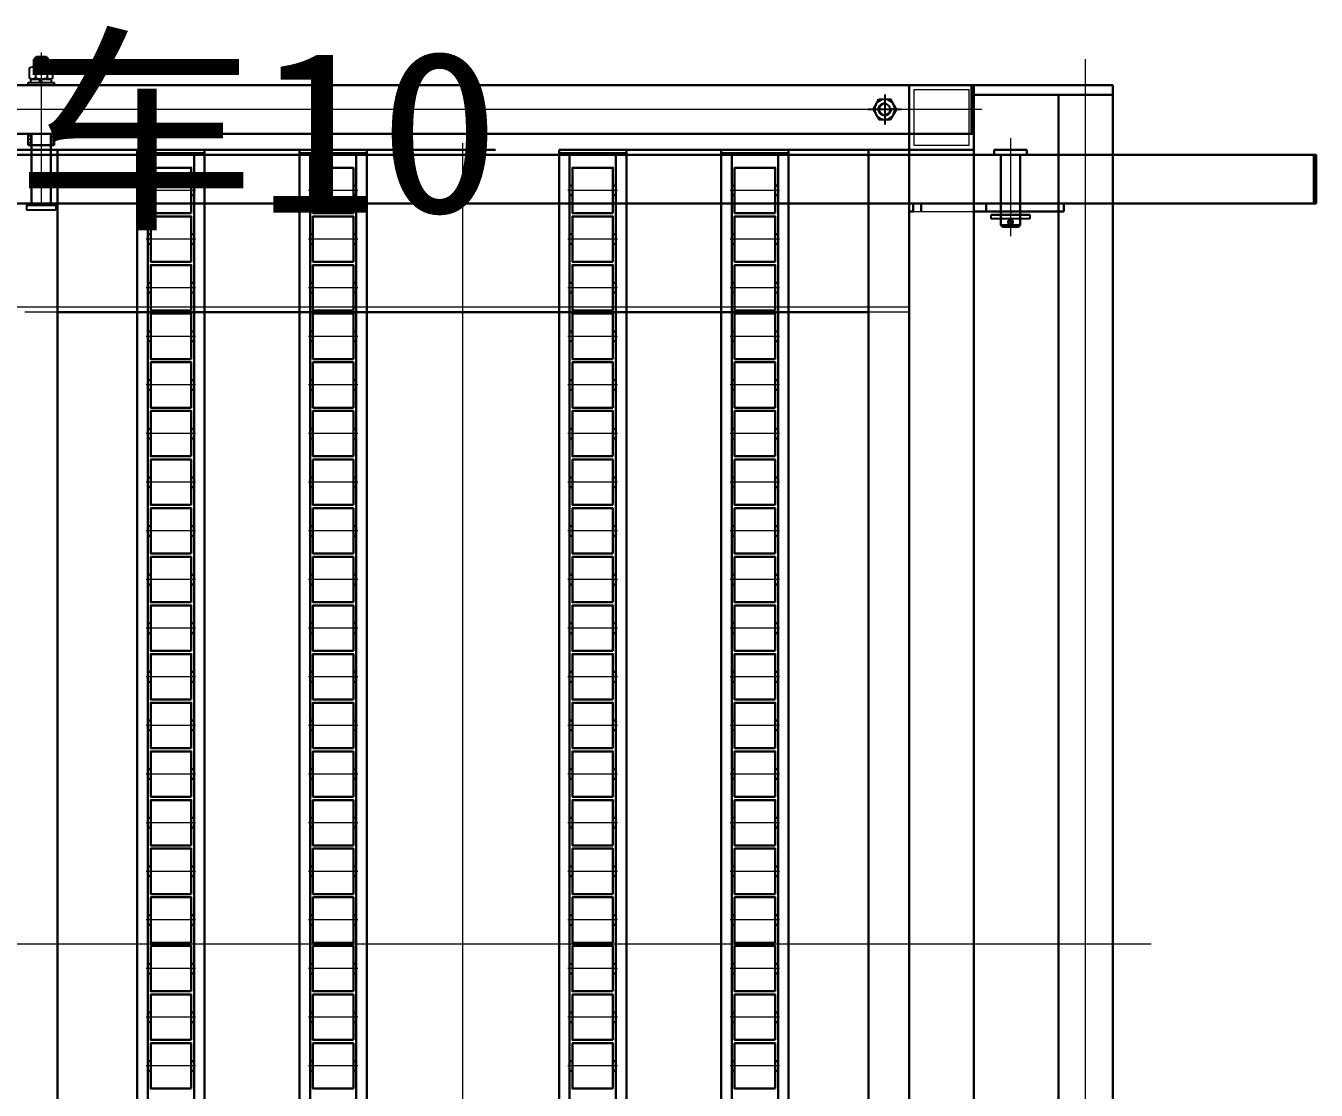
# Model space of a CAD drawing. Extents: x 539033 to 804858, y 468425 to 1263560.
# Drawn here: x 762127 to 762922, y 505110 to 505767 of the extents above; entities that cross this region are included whole.
import ezdxf

# ---------------------------------------------------------------- set-up
doc = ezdxf.new("R2010")
doc.units = 0
doc.header["$LTSCALE"] = 1000
doc.header["$MEASUREMENT"] = 0
for name, pattern in [('0', [0, 0]), ('ACAD_ISO02W100', [15, 12, -3]), ('ACAD_ISO04W100', [30, 24, -3, 0, -3]), ('DASHDOT', [25.4, 12.7, -6.35, 0, -6.35]), ('SOLID', [0])]:
    doc.linetypes.add(name, pattern=pattern)
doc.layers.get('0').update_dxf_attribs({"linetype": 'CONTINUOUS'})
doc.layers.add('1', color=1, linetype='DASHDOT')
doc.layers.add('摄像头', color=7, linetype='CONTINUOUS')
for name, color, linetype, lineweight in [('3', 7, 'ACAD_ISO04W100', 15), ('标注', 7, 'SOLID', 15), ('点划线', 1, 'ACAD_ISO04W100', 15), ('粗实线', 7, '0', 30), ('虚线', 6, 'ACAD_ISO02W100', 18)]:
    doc.layers.add(name, color=color, linetype=linetype, lineweight=lineweight)
doc.styles.add('标准', font='', dxfattribs={"width": 0.667})
doc.styles.get('标准').set_extended_font_data('FangSong_GB2312')

# ---------------------------------------------------------------- blocks, each defined once
blk = doc.blocks.new('A$C513352F2')
at = {"layer": '点划线'}
blk.add_line((68.9, 0), (68.9, 1086.91), dxfattribs=at)
at = {"layer": '粗实线', "color": 5}
for p, q in [((0, 1070.94), (85.65, 1070.94)), ((85.65, 1070.94), (85.65, 10.94)), ((0, 1064.94), (85.65, 1064.94)), ((52.15, 1064.94), (52.15, 16.94)), ((0, 16.94), (85.65, 16.94)), ((0, 10.94), (85.65, 10.94))]:
    blk.add_line(p, q, dxfattribs=at)
blk = doc.blocks.new('A$C458447FD')
at = {"layer": '标注'}
h = blk.add_hatch(dxfattribs=at)
h.set_pattern_fill('ANSI31', color=3, scale=0.5)
h.set_pattern_definition([(45, (-117.9495, 9.9451), (-1.122532, 1.122532), [])])
h.paths.add_polyline_path([(779.78, 1050.14), (778.03, 1050.14), (778.03, 1043.14), (779.78, 1043.14)])
h.paths.add_polyline_path([(794.03, 1050.14), (792.28, 1050.14), (792.28, 1043.14), (794.03, 1043.14)])
for p, q in [((778.84, 1084.39), (778.84, 1090.79)), ((780.63, 1091.34), (791.42, 1091.34)), ((782.43, 1090.79), (782.43, 1084.39)), ((789.62, 1090.79), (789.62, 1084.39)), ((793.22, 1084.39), (793.22, 1090.79)), ((792.47, 1083.84), (779.59, 1083.84)), ((779.59, 1081.74), (779.59, 1083.84)), ((780.63, 1083.84), (791.42, 1083.84)), ((785.48, 1081.74), (785.56, 1082.01)), ((785.56, 1082.01), (786.05, 1083.84)), ((786.57, 1081.74), (787.13, 1083.84)), ((792.47, 1081.74), (792.47, 1083.84)), ((794.03, 1081.74), (778.03, 1081.74)), ((778.03, 1081.74), (778.03, 1080.14)), ((778.03, 1080.14), (794.03, 1080.14)), ((792.47, 1081.74), (779.59, 1081.74)), ((794.03, 1080.14), (794.03, 1081.74)), ((258.84, 1065.14), (262.43, 1071.37)), ((269.62, 1071.37), (262.43, 1071.37)), ((273.22, 1065.14), (269.62, 1071.37)), ((258.84, 1065.14), (262.43, 1058.91)), ((269.62, 1058.91), (262.43, 1058.91)), ((273.22, 1065.14), (269.62, 1058.91)), ((176.44, 1000.14), (176.44, 997.64)), ((176.44, 997.64), (200.44, 997.64)), ((200.44, 997.64), (200.44, 1000.14))]:
    blk.add_line(p, q)
at = {"color": 3}
for p, q in [((777.03, 1006.14), (777.03, 1003.14)), ((795.03, 1003.14), (777.03, 1003.14)), ((795.03, 1006.14), (795.03, 1003.14))]:
    blk.add_line(p, q, dxfattribs=at)
for radius in [6.23, 3.4]:
    blk.add_circle((266.03, 1065.14), radius)
for centre, radius, start, end in [((780.63, 1088.13), 3.21, 55.90631, 124.09369), ((786.03, 1079.34), 12, 72.56742, 107.43258), ((791.42, 1088.13), 3.21, 55.90631, 124.09369), ((780.63, 1087.05), 3.21, 235.90631, 304.09369), ((786.03, 1095.84), 12, 252.56742, 287.43258), ((791.42, 1087.05), 3.21, 235.90631, 304.09369)]:
    blk.add_arc(centre, radius, start, end)
at = {"layer": '1', "linetype": 'DASHDOT'}
for p, q in [((266.03, 1074.37), (266.03, 1055.91)), ((255.84, 1065.14), (276.22, 1065.14))]:
    blk.add_line(p, q, dxfattribs=at)
at = {"layer": '3'}
blk.add_arc((266.03, 1065.14), 4, 170, 90, dxfattribs=at)
at = {"layer": '点划线'}
for p, q in [((786.03, 1100.28), (786.03, 1005.65)), ((206.04, 1065.14), (1376.79, 1065.14)), ((188.44, 1047.42), (188.44, 986.97)), ((526.03, 17.93), (526.03, 1044.24)), ((330.83, 1015.14), (361.27, 1015.14)), ((430.83, 1015.14), (461.27, 1015.14)), ((590.83, 1015.14), (621.27, 1015.14)), ((690.83, 1015.14), (721.27, 1015.14)), ((186.36, 995.64), (190.38, 995.64)), ((330.83, 985.14), (361.27, 985.14)), ((430.83, 985.14), (461.27, 985.14)), ((590.83, 985.14), (621.27, 985.14)), ((690.83, 985.14), (721.27, 985.14)), ((330.83, 955.14), (361.27, 955.14)), ((430.83, 955.14), (461.27, 955.14)), ((590.83, 955.14), (621.27, 955.14)), ((690.83, 955.14), (721.27, 955.14)), ((330.83, 925.14), (361.27, 925.14)), ((430.83, 925.14), (461.27, 925.14)), ((590.83, 925.14), (621.27, 925.14)), ((690.83, 925.14), (721.27, 925.14)), ((330.83, 895.14), (361.27, 895.14)), ((430.83, 895.14), (461.27, 895.14)), ((590.83, 895.14), (621.27, 895.14)), ((690.83, 895.14), (721.27, 895.14)), ((330.83, 865.14), (361.27, 865.14)), ((430.83, 865.14), (461.27, 865.14)), ((590.83, 865.14), (621.27, 865.14)), ((690.83, 865.14), (721.27, 865.14)), ((330.83, 835.14), (361.27, 835.14)), ((430.83, 835.14), (461.27, 835.14)), ((590.83, 835.14), (621.27, 835.14)), ((690.83, 835.14), (721.27, 835.14)), ((330.83, 805.14), (361.27, 805.14)), ((430.83, 805.14), (461.27, 805.14)), ((590.83, 805.14), (621.27, 805.14)), ((690.83, 805.14), (721.27, 805.14)), ((330.83, 775.14), (361.27, 775.14)), ((430.83, 775.14), (461.27, 775.14)), ((590.83, 775.14), (621.27, 775.14)), ((690.83, 775.14), (721.27, 775.14)), ((330.83, 745.14), (361.27, 745.14)), ((430.83, 745.14), (461.27, 745.14)), ((590.83, 745.14), (621.27, 745.14)), ((690.83, 745.14), (721.27, 745.14)), ((330.83, 715.14), (361.27, 715.14)), ((430.83, 715.14), (461.27, 715.14)), ((590.83, 715.14), (621.27, 715.14)), ((690.83, 715.14), (721.27, 715.14)), ((330.83, 685.14), (361.27, 685.14)), ((430.83, 685.14), (461.27, 685.14)), ((590.83, 685.14), (621.27, 685.14)), ((690.83, 685.14), (721.27, 685.14)), ((330.83, 655.14), (361.27, 655.14)), ((430.83, 655.14), (461.27, 655.14)), ((590.83, 655.14), (621.27, 655.14)), ((690.83, 655.14), (721.27, 655.14)), ((330.83, 625.14), (361.27, 625.14)), ((430.83, 625.14), (461.27, 625.14)), ((590.83, 625.14), (621.27, 625.14)), ((690.83, 625.14), (721.27, 625.14)), ((330.83, 595.14), (361.27, 595.14)), ((430.83, 595.14), (461.27, 595.14)), ((590.83, 595.14), (621.27, 595.14)), ((690.83, 595.14), (721.27, 595.14)), ((330.83, 565.14), (361.27, 565.14)), ((430.83, 565.14), (461.27, 565.14)), ((590.83, 565.14), (621.27, 565.14)), ((690.83, 565.14), (721.27, 565.14)), ((101.68, 550.14), (1459.06, 550.14)), ((330.83, 535.14), (361.27, 535.14)), ((430.83, 535.14), (461.27, 535.14)), ((590.83, 535.14), (621.27, 535.14)), ((690.83, 535.14), (721.27, 535.14)), ((330.83, 505.14), (361.27, 505.14)), ((430.83, 505.14), (461.27, 505.14)), ((590.83, 505.14), (621.27, 505.14)), ((690.83, 505.14), (721.27, 505.14)), ((330.83, 475.14), (361.27, 475.14)), ((430.83, 475.14), (461.27, 475.14)), ((590.83, 475.14), (621.27, 475.14)), ((690.83, 475.14), (721.27, 475.14))]:
    blk.add_line(p, q, dxfattribs=at)
at = {"layer": '粗实线'}
for p, q in [((783.03, 1097.64), (782.03, 1096.64)), ((782.03, 1096.64), (782.03, 1091.34)), ((790.03, 1096.64), (782.03, 1096.64)), ((783.03, 1097.64), (789.03, 1097.64)), ((789.03, 1097.64), (790.03, 1096.64)), ((790.03, 1096.64), (790.03, 1091.34)), ((212.53, 1080.14), (212.53, 1050.14)), ((211.03, 1050.14), (1361.03, 1050.14)), ((778.03, 1050.14), (778.03, 1043.14)), ((779.78, 1050.14), (779.78, 1043.14)), ((780.03, 1050.14), (780.03, 1006.14)), ((792.03, 1050.14), (792.03, 1006.14)), ((792.28, 1050.14), (792.28, 1043.14)), ((794.03, 1050.14), (794.03, 1043.14)), ((778.03, 1043.14), (794.03, 1043.14)), ((1109.83, 1037.14), (0, 1037.14)), ((0, 1037.14), (0, 1007.14)), ((1.5, 1037.14), (1.5, 1007.14)), ((182.44, 1037.14), (182.44, 993.64)), ((194.44, 1037.14), (194.44, 993.64)), ((251.03, 1040.14), (446.03, 1040.14)), ((251.03, 1040.14), (251.03, 60.14)), ((506.03, 1040.14), (1321.03, 1040.14)), ((1118.6, 1007.14), (0, 1007.14)), ((248.45, 1007.14), (153.13, 1007.14)), ((155.54, 1007.14), (155.54, 1002.14)), ((203.44, 1007.14), (203.44, 1002.14)), ((243.45, 1007.14), (243.45, 1002.14)), ((248.45, 1007.14), (248.45, 1002.14)), ((211.03, 1002.14), (155.54, 1002.14)), ((200.44, 1000.14), (176.44, 1000.14)), ((248.45, 1002.14), (251.03, 1002.14)), ((182.44, 993.64), (183.44, 992.64)), ((182.44, 993.64), (194.44, 993.64)), ((193.44, 992.64), (183.44, 992.64)), ((193.44, 992.64), (194.44, 993.64)), ((276.03, 940.14), (776.03, 940.14))]:
    blk.add_line(p, q, dxfattribs=at)
at = {"layer": '粗实线', "color": 2}
for p, q in [((276.03, 1040.14), (276.03, 60.14)), ((776.03, 1040.14), (776.03, 60.14))]:
    blk.add_line(p, q, dxfattribs=at)
at = {"layer": '粗实线', "color": 4}
for p, q in [((325.28, 1040.14), (325.28, 60.14)), ((325.28, 1040.14), (366.78, 1040.14)), ((325.28, 1038.14), (366.78, 1038.14)), ((331.78, 1038.14), (331.78, 62.14)), ((360.28, 1038.14), (360.28, 62.14)), ((366.78, 1040.14), (366.78, 60.14)), ((425.28, 1040.14), (425.28, 60.14)), ((425.28, 1040.14), (466.78, 1040.14)), ((425.28, 1038.14), (466.78, 1038.14)), ((431.78, 1038.14), (431.78, 62.14)), ((460.28, 1038.14), (460.28, 62.14)), ((466.78, 1040.14), (466.78, 60.14)), ((585.28, 1040.14), (585.28, 60.14)), ((585.28, 1040.14), (626.78, 1040.14)), ((585.28, 1038.14), (626.78, 1038.14)), ((591.78, 1038.14), (591.78, 62.14)), ((620.28, 1038.14), (620.28, 62.14)), ((626.78, 1040.14), (626.78, 60.14)), ((685.28, 1040.14), (685.28, 60.14)), ((685.28, 1040.14), (726.78, 1040.14)), ((685.28, 1038.14), (726.78, 1038.14)), ((691.78, 1038.14), (691.78, 62.14)), ((720.28, 1038.14), (720.28, 62.14)), ((726.78, 1040.14), (726.78, 60.14))]:
    blk.add_line(p, q, dxfattribs=at)
at = {"layer": '粗实线', "color": 3}
for p, q in [((333.53, 1018.14), (331.78, 1018.14)), ((331.78, 1018.14), (331.78, 1012.14)), ((333.53, 1012.14), (331.78, 1012.14)), ((358.53, 1018.14), (360.28, 1018.14)), ((358.53, 1012.14), (360.28, 1012.14)), ((360.28, 1018.14), (360.28, 1012.14)), ((433.53, 1018.14), (431.78, 1018.14)), ((431.78, 1018.14), (431.78, 1012.14)), ((433.53, 1012.14), (431.78, 1012.14)), ((458.53, 1018.14), (460.28, 1018.14)), ((458.53, 1012.14), (460.28, 1012.14)), ((460.28, 1018.14), (460.28, 1012.14)), ((593.53, 1018.14), (591.78, 1018.14)), ((591.78, 1018.14), (591.78, 1012.14)), ((593.53, 1012.14), (591.78, 1012.14)), ((618.53, 1018.14), (620.28, 1018.14)), ((618.53, 1012.14), (620.28, 1012.14)), ((620.28, 1018.14), (620.28, 1012.14)), ((693.53, 1018.14), (691.78, 1018.14)), ((691.78, 1018.14), (691.78, 1012.14)), ((693.53, 1012.14), (691.78, 1012.14)), ((718.53, 1018.14), (720.28, 1018.14)), ((718.53, 1012.14), (720.28, 1012.14)), ((720.28, 1018.14), (720.28, 1012.14)), ((777.03, 1006.14), (795.03, 1006.14)), ((333.53, 988.14), (331.78, 988.14)), ((331.78, 988.14), (331.78, 982.14)), ((358.53, 988.14), (360.28, 988.14)), ((360.28, 988.14), (360.28, 982.14)), ((433.53, 988.14), (431.78, 988.14)), ((431.78, 988.14), (431.78, 982.14)), ((458.53, 988.14), (460.28, 988.14)), ((460.28, 988.14), (460.28, 982.14)), ((593.53, 988.14), (591.78, 988.14)), ((591.78, 988.14), (591.78, 982.14)), ((618.53, 988.14), (620.28, 988.14)), ((620.28, 988.14), (620.28, 982.14)), ((693.53, 988.14), (691.78, 988.14)), ((691.78, 988.14), (691.78, 982.14)), ((718.53, 988.14), (720.28, 988.14)), ((720.28, 988.14), (720.28, 982.14)), ((333.53, 982.14), (331.78, 982.14)), ((358.53, 982.14), (360.28, 982.14)), ((433.53, 982.14), (431.78, 982.14)), ((458.53, 982.14), (460.28, 982.14)), ((593.53, 982.14), (591.78, 982.14)), ((618.53, 982.14), (620.28, 982.14)), ((693.53, 982.14), (691.78, 982.14)), ((718.53, 982.14), (720.28, 982.14)), ((333.53, 958.14), (331.78, 958.14)), ((331.78, 958.14), (331.78, 952.14)), ((358.53, 958.14), (360.28, 958.14)), ((360.28, 958.14), (360.28, 952.14)), ((433.53, 958.14), (431.78, 958.14)), ((431.78, 958.14), (431.78, 952.14)), ((458.53, 958.14), (460.28, 958.14)), ((460.28, 958.14), (460.28, 952.14)), ((593.53, 958.14), (591.78, 958.14)), ((591.78, 958.14), (591.78, 952.14)), ((618.53, 958.14), (620.28, 958.14)), ((620.28, 958.14), (620.28, 952.14)), ((693.53, 958.14), (691.78, 958.14)), ((691.78, 958.14), (691.78, 952.14)), ((718.53, 958.14), (720.28, 958.14)), ((720.28, 958.14), (720.28, 952.14)), ((333.53, 952.14), (331.78, 952.14)), ((358.53, 952.14), (360.28, 952.14)), ((433.53, 952.14), (431.78, 952.14)), ((458.53, 952.14), (460.28, 952.14)), ((593.53, 952.14), (591.78, 952.14)), ((618.53, 952.14), (620.28, 952.14)), ((693.53, 952.14), (691.78, 952.14)), ((718.53, 952.14), (720.28, 952.14)), ((333.53, 928.14), (331.78, 928.14)), ((331.78, 928.14), (331.78, 922.14)), ((358.53, 928.14), (360.28, 928.14)), ((360.28, 928.14), (360.28, 922.14)), ((433.53, 928.14), (431.78, 928.14)), ((431.78, 928.14), (431.78, 922.14)), ((458.53, 928.14), (460.28, 928.14)), ((460.28, 928.14), (460.28, 922.14)), ((593.53, 928.14), (591.78, 928.14)), ((591.78, 928.14), (591.78, 922.14)), ((618.53, 928.14), (620.28, 928.14)), ((620.28, 928.14), (620.28, 922.14)), ((693.53, 928.14), (691.78, 928.14)), ((691.78, 928.14), (691.78, 922.14)), ((718.53, 928.14), (720.28, 928.14)), ((720.28, 928.14), (720.28, 922.14)), ((333.53, 922.14), (331.78, 922.14)), ((358.53, 922.14), (360.28, 922.14)), ((433.53, 922.14), (431.78, 922.14)), ((458.53, 922.14), (460.28, 922.14)), ((593.53, 922.14), (591.78, 922.14)), ((618.53, 922.14), (620.28, 922.14)), ((693.53, 922.14), (691.78, 922.14)), ((718.53, 922.14), (720.28, 922.14)), ((333.53, 898.14), (331.78, 898.14)), ((331.78, 898.14), (331.78, 892.14)), ((333.53, 892.14), (331.78, 892.14)), ((358.53, 898.14), (360.28, 898.14)), ((358.53, 892.14), (360.28, 892.14)), ((360.28, 898.14), (360.28, 892.14)), ((433.53, 898.14), (431.78, 898.14)), ((431.78, 898.14), (431.78, 892.14)), ((433.53, 892.14), (431.78, 892.14)), ((458.53, 898.14), (460.28, 898.14)), ((458.53, 892.14), (460.28, 892.14)), ((460.28, 898.14), (460.28, 892.14)), ((593.53, 898.14), (591.78, 898.14)), ((591.78, 898.14), (591.78, 892.14)), ((593.53, 892.14), (591.78, 892.14)), ((618.53, 898.14), (620.28, 898.14)), ((618.53, 892.14), (620.28, 892.14)), ((620.28, 898.14), (620.28, 892.14)), ((693.53, 898.14), (691.78, 898.14)), ((691.78, 898.14), (691.78, 892.14)), ((693.53, 892.14), (691.78, 892.14)), ((718.53, 898.14), (720.28, 898.14)), ((718.53, 892.14), (720.28, 892.14)), ((720.28, 898.14), (720.28, 892.14)), ((333.53, 868.14), (331.78, 868.14)), ((331.78, 868.14), (331.78, 862.14)), ((358.53, 868.14), (360.28, 868.14)), ((360.28, 868.14), (360.28, 862.14)), ((433.53, 868.14), (431.78, 868.14)), ((431.78, 868.14), (431.78, 862.14)), ((458.53, 868.14), (460.28, 868.14)), ((460.28, 868.14), (460.28, 862.14)), ((593.53, 868.14), (591.78, 868.14)), ((591.78, 868.14), (591.78, 862.14)), ((618.53, 868.14), (620.28, 868.14)), ((620.28, 868.14), (620.28, 862.14)), ((693.53, 868.14), (691.78, 868.14)), ((691.78, 868.14), (691.78, 862.14)), ((718.53, 868.14), (720.28, 868.14)), ((720.28, 868.14), (720.28, 862.14)), ((333.53, 862.14), (331.78, 862.14)), ((358.53, 862.14), (360.28, 862.14)), ((433.53, 862.14), (431.78, 862.14)), ((458.53, 862.14), (460.28, 862.14)), ((593.53, 862.14), (591.78, 862.14)), ((618.53, 862.14), (620.28, 862.14)), ((693.53, 862.14), (691.78, 862.14)), ((718.53, 862.14), (720.28, 862.14)), ((333.53, 838.14), (331.78, 838.14)), ((331.78, 838.14), (331.78, 832.14)), ((358.53, 838.14), (360.28, 838.14)), ((360.28, 838.14), (360.28, 832.14)), ((433.53, 838.14), (431.78, 838.14)), ((431.78, 838.14), (431.78, 832.14)), ((458.53, 838.14), (460.28, 838.14)), ((460.28, 838.14), (460.28, 832.14)), ((593.53, 838.14), (591.78, 838.14)), ((591.78, 838.14), (591.78, 832.14)), ((618.53, 838.14), (620.28, 838.14)), ((620.28, 838.14), (620.28, 832.14)), ((693.53, 838.14), (691.78, 838.14)), ((691.78, 838.14), (691.78, 832.14)), ((718.53, 838.14), (720.28, 838.14)), ((720.28, 838.14), (720.28, 832.14)), ((333.53, 832.14), (331.78, 832.14)), ((358.53, 832.14), (360.28, 832.14)), ((433.53, 832.14), (431.78, 832.14)), ((458.53, 832.14), (460.28, 832.14)), ((593.53, 832.14), (591.78, 832.14)), ((618.53, 832.14), (620.28, 832.14)), ((693.53, 832.14), (691.78, 832.14)), ((718.53, 832.14), (720.28, 832.14)), ((333.53, 808.14), (331.78, 808.14)), ((331.78, 808.14), (331.78, 802.14)), ((358.53, 808.14), (360.28, 808.14)), ((360.28, 808.14), (360.28, 802.14)), ((433.53, 808.14), (431.78, 808.14)), ((431.78, 808.14), (431.78, 802.14)), ((458.53, 808.14), (460.28, 808.14)), ((460.28, 808.14), (460.28, 802.14)), ((593.53, 808.14), (591.78, 808.14)), ((591.78, 808.14), (591.78, 802.14)), ((618.53, 808.14), (620.28, 808.14)), ((620.28, 808.14), (620.28, 802.14)), ((693.53, 808.14), (691.78, 808.14)), ((691.78, 808.14), (691.78, 802.14)), ((718.53, 808.14), (720.28, 808.14)), ((720.28, 808.14), (720.28, 802.14)), ((333.53, 802.14), (331.78, 802.14)), ((358.53, 802.14), (360.28, 802.14)), ((433.53, 802.14), (431.78, 802.14)), ((458.53, 802.14), (460.28, 802.14)), ((593.53, 802.14), (591.78, 802.14)), ((618.53, 802.14), (620.28, 802.14)), ((693.53, 802.14), (691.78, 802.14)), ((718.53, 802.14), (720.28, 802.14)), ((333.53, 778.14), (331.78, 778.14)), ((331.78, 778.14), (331.78, 772.14)), ((333.53, 772.14), (331.78, 772.14)), ((358.53, 778.14), (360.28, 778.14)), ((358.53, 772.14), (360.28, 772.14)), ((360.28, 778.14), (360.28, 772.14)), ((433.53, 778.14), (431.78, 778.14)), ((431.78, 778.14), (431.78, 772.14)), ((433.53, 772.14), (431.78, 772.14)), ((458.53, 778.14), (460.28, 778.14)), ((458.53, 772.14), (460.28, 772.14)), ((460.28, 778.14), (460.28, 772.14)), ((593.53, 778.14), (591.78, 778.14)), ((591.78, 778.14), (591.78, 772.14)), ((593.53, 772.14), (591.78, 772.14)), ((618.53, 778.14), (620.28, 778.14)), ((618.53, 772.14), (620.28, 772.14)), ((620.28, 778.14), (620.28, 772.14)), ((693.53, 778.14), (691.78, 778.14)), ((691.78, 778.14), (691.78, 772.14)), ((693.53, 772.14), (691.78, 772.14)), ((718.53, 778.14), (720.28, 778.14)), ((718.53, 772.14), (720.28, 772.14)), ((720.28, 778.14), (720.28, 772.14)), ((333.53, 748.14), (331.78, 748.14)), ((331.78, 748.14), (331.78, 742.14)), ((358.53, 748.14), (360.28, 748.14)), ((360.28, 748.14), (360.28, 742.14)), ((433.53, 748.14), (431.78, 748.14)), ((431.78, 748.14), (431.78, 742.14)), ((458.53, 748.14), (460.28, 748.14)), ((460.28, 748.14), (460.28, 742.14)), ((593.53, 748.14), (591.78, 748.14)), ((591.78, 748.14), (591.78, 742.14)), ((618.53, 748.14), (620.28, 748.14)), ((620.28, 748.14), (620.28, 742.14)), ((693.53, 748.14), (691.78, 748.14)), ((691.78, 748.14), (691.78, 742.14)), ((718.53, 748.14), (720.28, 748.14)), ((720.28, 748.14), (720.28, 742.14)), ((333.53, 742.14), (331.78, 742.14)), ((358.53, 742.14), (360.28, 742.14)), ((433.53, 742.14), (431.78, 742.14)), ((458.53, 742.14), (460.28, 742.14)), ((593.53, 742.14), (591.78, 742.14)), ((618.53, 742.14), (620.28, 742.14)), ((693.53, 742.14), (691.78, 742.14)), ((718.53, 742.14), (720.28, 742.14)), ((333.53, 718.14), (331.78, 718.14)), ((331.78, 718.14), (331.78, 712.14)), ((358.53, 718.14), (360.28, 718.14)), ((360.28, 718.14), (360.28, 712.14)), ((433.53, 718.14), (431.78, 718.14)), ((431.78, 718.14), (431.78, 712.14)), ((458.53, 718.14), (460.28, 718.14)), ((460.28, 718.14), (460.28, 712.14)), ((593.53, 718.14), (591.78, 718.14)), ((591.78, 718.14), (591.78, 712.14)), ((618.53, 718.14), (620.28, 718.14)), ((620.28, 718.14), (620.28, 712.14)), ((693.53, 718.14), (691.78, 718.14)), ((691.78, 718.14), (691.78, 712.14)), ((718.53, 718.14), (720.28, 718.14)), ((720.28, 718.14), (720.28, 712.14)), ((333.53, 712.14), (331.78, 712.14)), ((358.53, 712.14), (360.28, 712.14)), ((433.53, 712.14), (431.78, 712.14)), ((458.53, 712.14), (460.28, 712.14)), ((593.53, 712.14), (591.78, 712.14)), ((618.53, 712.14), (620.28, 712.14)), ((693.53, 712.14), (691.78, 712.14)), ((718.53, 712.14), (720.28, 712.14)), ((333.53, 688.14), (331.78, 688.14)), ((331.78, 688.14), (331.78, 682.14)), ((358.53, 688.14), (360.28, 688.14)), ((360.28, 688.14), (360.28, 682.14)), ((433.53, 688.14), (431.78, 688.14)), ((431.78, 688.14), (431.78, 682.14)), ((458.53, 688.14), (460.28, 688.14)), ((460.28, 688.14), (460.28, 682.14)), ((593.53, 688.14), (591.78, 688.14)), ((591.78, 688.14), (591.78, 682.14)), ((618.53, 688.14), (620.28, 688.14)), ((620.28, 688.14), (620.28, 682.14)), ((693.53, 688.14), (691.78, 688.14)), ((691.78, 688.14), (691.78, 682.14)), ((718.53, 688.14), (720.28, 688.14)), ((720.28, 688.14), (720.28, 682.14)), ((333.53, 682.14), (331.78, 682.14)), ((358.53, 682.14), (360.28, 682.14)), ((433.53, 682.14), (431.78, 682.14)), ((458.53, 682.14), (460.28, 682.14)), ((593.53, 682.14), (591.78, 682.14)), ((618.53, 682.14), (620.28, 682.14)), ((693.53, 682.14), (691.78, 682.14)), ((718.53, 682.14), (720.28, 682.14)), ((333.53, 658.14), (331.78, 658.14)), ((331.78, 658.14), (331.78, 652.14)), ((358.53, 658.14), (360.28, 658.14)), ((360.28, 658.14), (360.28, 652.14)), ((433.53, 658.14), (431.78, 658.14)), ((431.78, 658.14), (431.78, 652.14)), ((458.53, 658.14), (460.28, 658.14)), ((460.28, 658.14), (460.28, 652.14)), ((593.53, 658.14), (591.78, 658.14)), ((591.78, 658.14), (591.78, 652.14)), ((618.53, 658.14), (620.28, 658.14)), ((620.28, 658.14), (620.28, 652.14)), ((693.53, 658.14), (691.78, 658.14)), ((691.78, 658.14), (691.78, 652.14)), ((718.53, 658.14), (720.28, 658.14)), ((720.28, 658.14), (720.28, 652.14)), ((333.53, 652.14), (331.78, 652.14)), ((358.53, 652.14), (360.28, 652.14)), ((433.53, 652.14), (431.78, 652.14)), ((458.53, 652.14), (460.28, 652.14)), ((593.53, 652.14), (591.78, 652.14)), ((618.53, 652.14), (620.28, 652.14)), ((693.53, 652.14), (691.78, 652.14)), ((718.53, 652.14), (720.28, 652.14)), ((333.53, 628.14), (331.78, 628.14)), ((331.78, 628.14), (331.78, 622.14)), ((333.53, 622.14), (331.78, 622.14)), ((358.53, 628.14), (360.28, 628.14)), ((358.53, 622.14), (360.28, 622.14)), ((360.28, 628.14), (360.28, 622.14)), ((433.53, 628.14), (431.78, 628.14)), ((431.78, 628.14), (431.78, 622.14)), ((433.53, 622.14), (431.78, 622.14)), ((458.53, 628.14), (460.28, 628.14)), ((458.53, 622.14), (460.28, 622.14)), ((460.28, 628.14), (460.28, 622.14)), ((593.53, 628.14), (591.78, 628.14)), ((591.78, 628.14), (591.78, 622.14)), ((593.53, 622.14), (591.78, 622.14)), ((618.53, 628.14), (620.28, 628.14)), ((618.53, 622.14), (620.28, 622.14)), ((620.28, 628.14), (620.28, 622.14)), ((693.53, 628.14), (691.78, 628.14)), ((691.78, 628.14), (691.78, 622.14)), ((693.53, 622.14), (691.78, 622.14)), ((718.53, 628.14), (720.28, 628.14)), ((718.53, 622.14), (720.28, 622.14)), ((720.28, 628.14), (720.28, 622.14)), ((333.53, 598.14), (331.78, 598.14)), ((331.78, 598.14), (331.78, 592.14)), ((358.53, 598.14), (360.28, 598.14)), ((360.28, 598.14), (360.28, 592.14)), ((433.53, 598.14), (431.78, 598.14)), ((431.78, 598.14), (431.78, 592.14)), ((458.53, 598.14), (460.28, 598.14)), ((460.28, 598.14), (460.28, 592.14)), ((593.53, 598.14), (591.78, 598.14)), ((591.78, 598.14), (591.78, 592.14)), ((618.53, 598.14), (620.28, 598.14)), ((620.28, 598.14), (620.28, 592.14)), ((693.53, 598.14), (691.78, 598.14)), ((691.78, 598.14), (691.78, 592.14)), ((718.53, 598.14), (720.28, 598.14)), ((720.28, 598.14), (720.28, 592.14)), ((333.53, 592.14), (331.78, 592.14)), ((358.53, 592.14), (360.28, 592.14)), ((433.53, 592.14), (431.78, 592.14)), ((458.53, 592.14), (460.28, 592.14)), ((593.53, 592.14), (591.78, 592.14)), ((618.53, 592.14), (620.28, 592.14)), ((693.53, 592.14), (691.78, 592.14)), ((718.53, 592.14), (720.28, 592.14)), ((333.53, 568.14), (331.78, 568.14)), ((331.78, 568.14), (331.78, 562.14)), ((358.53, 568.14), (360.28, 568.14)), ((360.28, 568.14), (360.28, 562.14)), ((433.53, 568.14), (431.78, 568.14)), ((431.78, 568.14), (431.78, 562.14)), ((458.53, 568.14), (460.28, 568.14)), ((460.28, 568.14), (460.28, 562.14)), ((593.53, 568.14), (591.78, 568.14)), ((591.78, 568.14), (591.78, 562.14)), ((618.53, 568.14), (620.28, 568.14)), ((620.28, 568.14), (620.28, 562.14)), ((693.53, 568.14), (691.78, 568.14)), ((691.78, 568.14), (691.78, 562.14)), ((718.53, 568.14), (720.28, 568.14)), ((720.28, 568.14), (720.28, 562.14)), ((333.53, 562.14), (331.78, 562.14)), ((358.53, 562.14), (360.28, 562.14)), ((433.53, 562.14), (431.78, 562.14)), ((458.53, 562.14), (460.28, 562.14)), ((593.53, 562.14), (591.78, 562.14)), ((618.53, 562.14), (620.28, 562.14)), ((693.53, 562.14), (691.78, 562.14)), ((718.53, 562.14), (720.28, 562.14)), ((333.53, 538.14), (331.78, 538.14)), ((331.78, 538.14), (331.78, 532.14)), ((358.53, 538.14), (360.28, 538.14)), ((360.28, 538.14), (360.28, 532.14)), ((433.53, 538.14), (431.78, 538.14)), ((431.78, 538.14), (431.78, 532.14)), ((458.53, 538.14), (460.28, 538.14)), ((460.28, 538.14), (460.28, 532.14)), ((593.53, 538.14), (591.78, 538.14)), ((591.78, 538.14), (591.78, 532.14)), ((618.53, 538.14), (620.28, 538.14)), ((620.28, 538.14), (620.28, 532.14)), ((693.53, 538.14), (691.78, 538.14)), ((691.78, 538.14), (691.78, 532.14)), ((718.53, 538.14), (720.28, 538.14)), ((720.28, 538.14), (720.28, 532.14)), ((333.53, 532.14), (331.78, 532.14)), ((358.53, 532.14), (360.28, 532.14)), ((433.53, 532.14), (431.78, 532.14)), ((458.53, 532.14), (460.28, 532.14)), ((593.53, 532.14), (591.78, 532.14)), ((618.53, 532.14), (620.28, 532.14)), ((693.53, 532.14), (691.78, 532.14)), ((718.53, 532.14), (720.28, 532.14)), ((333.53, 508.14), (331.78, 508.14)), ((331.78, 508.14), (331.78, 502.14)), ((333.53, 502.14), (331.78, 502.14)), ((358.53, 508.14), (360.28, 508.14)), ((358.53, 502.14), (360.28, 502.14)), ((360.28, 508.14), (360.28, 502.14)), ((433.53, 508.14), (431.78, 508.14)), ((431.78, 508.14), (431.78, 502.14)), ((433.53, 502.14), (431.78, 502.14)), ((458.53, 508.14), (460.28, 508.14)), ((458.53, 502.14), (460.28, 502.14)), ((460.28, 508.14), (460.28, 502.14)), ((593.53, 508.14), (591.78, 508.14)), ((591.78, 508.14), (591.78, 502.14)), ((593.53, 502.14), (591.78, 502.14)), ((618.53, 508.14), (620.28, 508.14)), ((618.53, 502.14), (620.28, 502.14)), ((620.28, 508.14), (620.28, 502.14)), ((693.53, 508.14), (691.78, 508.14)), ((691.78, 508.14), (691.78, 502.14)), ((693.53, 502.14), (691.78, 502.14)), ((718.53, 508.14), (720.28, 508.14)), ((718.53, 502.14), (720.28, 502.14)), ((720.28, 508.14), (720.28, 502.14)), ((333.53, 478.14), (331.78, 478.14)), ((331.78, 478.14), (331.78, 472.14)), ((358.53, 478.14), (360.28, 478.14)), ((360.28, 478.14), (360.28, 472.14)), ((433.53, 478.14), (431.78, 478.14)), ((431.78, 478.14), (431.78, 472.14)), ((458.53, 478.14), (460.28, 478.14)), ((460.28, 478.14), (460.28, 472.14)), ((593.53, 478.14), (591.78, 478.14)), ((591.78, 478.14), (591.78, 472.14)), ((618.53, 478.14), (620.28, 478.14)), ((620.28, 478.14), (620.28, 472.14)), ((693.53, 478.14), (691.78, 478.14)), ((691.78, 478.14), (691.78, 472.14)), ((718.53, 478.14), (720.28, 478.14)), ((720.28, 478.14), (720.28, 472.14)), ((333.53, 472.14), (331.78, 472.14)), ((358.53, 472.14), (360.28, 472.14)), ((433.53, 472.14), (431.78, 472.14)), ((458.53, 472.14), (460.28, 472.14)), ((593.53, 472.14), (591.78, 472.14)), ((618.53, 472.14), (620.28, 472.14)), ((693.53, 472.14), (691.78, 472.14)), ((718.53, 472.14), (720.28, 472.14))]:
    blk.add_line(p, q, dxfattribs=at)
at = {"layer": '粗实线'}
for points in [[(211.03, 20.14), (1361.03, 20.14), (1361.03, 1080.14), (211.03, 1080.14)], [(251.03, 1040.14), (211.03, 1040.14), (211.03, 1080.14), (251.03, 1080.14)]]:
    blk.add_lwpolyline(points, close=True, dxfattribs=at)
at = {"layer": '粗实线', "color": 4}
blk.add_lwpolyline([(198.44, 1037.14), (198.44, 1040.14), (178.44, 1040.14), (178.44, 1037.14)], close=True, dxfattribs=at)
at = {"layer": '粗实线', "color": 3}
for points in [[(333.53, 1001.14), (358.53, 1001.14), (358.53, 1029.14), (333.53, 1029.14)], [(433.53, 1001.14), (458.53, 1001.14), (458.53, 1029.14), (433.53, 1029.14)], [(593.53, 1001.14), (618.53, 1001.14), (618.53, 1029.14), (593.53, 1029.14)], [(693.53, 1001.14), (718.53, 1001.14), (718.53, 1029.14), (693.53, 1029.14)], [(333.53, 971.14), (358.53, 971.14), (358.53, 999.14), (333.53, 999.14)], [(433.53, 971.14), (458.53, 971.14), (458.53, 999.14), (433.53, 999.14)], [(593.53, 971.14), (618.53, 971.14), (618.53, 999.14), (593.53, 999.14)], [(693.53, 971.14), (718.53, 971.14), (718.53, 999.14), (693.53, 999.14)], [(333.53, 941.14), (358.53, 941.14), (358.53, 969.14), (333.53, 969.14)], [(433.53, 941.14), (458.53, 941.14), (458.53, 969.14), (433.53, 969.14)], [(593.53, 941.14), (618.53, 941.14), (618.53, 969.14), (593.53, 969.14)], [(693.53, 941.14), (718.53, 941.14), (718.53, 969.14), (693.53, 969.14)], [(333.53, 911.14), (358.53, 911.14), (358.53, 939.14), (333.53, 939.14)], [(433.53, 911.14), (458.53, 911.14), (458.53, 939.14), (433.53, 939.14)], [(593.53, 911.14), (618.53, 911.14), (618.53, 939.14), (593.53, 939.14)], [(693.53, 911.14), (718.53, 911.14), (718.53, 939.14), (693.53, 939.14)], [(333.53, 881.14), (358.53, 881.14), (358.53, 909.14), (333.53, 909.14)], [(433.53, 881.14), (458.53, 881.14), (458.53, 909.14), (433.53, 909.14)], [(593.53, 881.14), (618.53, 881.14), (618.53, 909.14), (593.53, 909.14)], [(693.53, 881.14), (718.53, 881.14), (718.53, 909.14), (693.53, 909.14)], [(333.53, 851.14), (358.53, 851.14), (358.53, 879.14), (333.53, 879.14)], [(433.53, 851.14), (458.53, 851.14), (458.53, 879.14), (433.53, 879.14)], [(593.53, 851.14), (618.53, 851.14), (618.53, 879.14), (593.53, 879.14)], [(693.53, 851.14), (718.53, 851.14), (718.53, 879.14), (693.53, 879.14)], [(333.53, 821.14), (358.53, 821.14), (358.53, 849.14), (333.53, 849.14)], [(433.53, 821.14), (458.53, 821.14), (458.53, 849.14), (433.53, 849.14)], [(593.53, 821.14), (618.53, 821.14), (618.53, 849.14), (593.53, 849.14)], [(693.53, 821.14), (718.53, 821.14), (718.53, 849.14), (693.53, 849.14)], [(333.53, 791.14), (358.53, 791.14), (358.53, 819.14), (333.53, 819.14)], [(433.53, 791.14), (458.53, 791.14), (458.53, 819.14), (433.53, 819.14)], [(593.53, 791.14), (618.53, 791.14), (618.53, 819.14), (593.53, 819.14)], [(693.53, 791.14), (718.53, 791.14), (718.53, 819.14), (693.53, 819.14)], [(333.53, 761.14), (358.53, 761.14), (358.53, 789.14), (333.53, 789.14)], [(433.53, 761.14), (458.53, 761.14), (458.53, 789.14), (433.53, 789.14)], [(593.53, 761.14), (618.53, 761.14), (618.53, 789.14), (593.53, 789.14)], [(693.53, 761.14), (718.53, 761.14), (718.53, 789.14), (693.53, 789.14)], [(333.53, 731.14), (358.53, 731.14), (358.53, 759.14), (333.53, 759.14)], [(433.53, 731.14), (458.53, 731.14), (458.53, 759.14), (433.53, 759.14)], [(593.53, 731.14), (618.53, 731.14), (618.53, 759.14), (593.53, 759.14)], [(693.53, 731.14), (718.53, 731.14), (718.53, 759.14), (693.53, 759.14)], [(333.53, 701.14), (358.53, 701.14), (358.53, 729.14), (333.53, 729.14)], [(433.53, 701.14), (458.53, 701.14), (458.53, 729.14), (433.53, 729.14)], [(593.53, 701.14), (618.53, 701.14), (618.53, 729.14), (593.53, 729.14)], [(693.53, 701.14), (718.53, 701.14), (718.53, 729.14), (693.53, 729.14)], [(333.53, 671.14), (358.53, 671.14), (358.53, 699.14), (333.53, 699.14)], [(433.53, 671.14), (458.53, 671.14), (458.53, 699.14), (433.53, 699.14)], [(593.53, 671.14), (618.53, 671.14), (618.53, 699.14), (593.53, 699.14)], [(693.53, 671.14), (718.53, 671.14), (718.53, 699.14), (693.53, 699.14)], [(333.53, 641.14), (358.53, 641.14), (358.53, 669.14), (333.53, 669.14)], [(433.53, 641.14), (458.53, 641.14), (458.53, 669.14), (433.53, 669.14)], [(593.53, 641.14), (618.53, 641.14), (618.53, 669.14), (593.53, 669.14)], [(693.53, 641.14), (718.53, 641.14), (718.53, 669.14), (693.53, 669.14)], [(333.53, 611.14), (358.53, 611.14), (358.53, 639.14), (333.53, 639.14)], [(433.53, 611.14), (458.53, 611.14), (458.53, 639.14), (433.53, 639.14)], [(593.53, 611.14), (618.53, 611.14), (618.53, 639.14), (593.53, 639.14)], [(693.53, 611.14), (718.53, 611.14), (718.53, 639.14), (693.53, 639.14)], [(333.53, 581.14), (358.53, 581.14), (358.53, 609.14), (333.53, 609.14)], [(433.53, 581.14), (458.53, 581.14), (458.53, 609.14), (433.53, 609.14)], [(593.53, 581.14), (618.53, 581.14), (618.53, 609.14), (593.53, 609.14)], [(693.53, 581.14), (718.53, 581.14), (718.53, 609.14), (693.53, 609.14)], [(333.53, 551.14), (358.53, 551.14), (358.53, 579.14), (333.53, 579.14)], [(433.53, 551.14), (458.53, 551.14), (458.53, 579.14), (433.53, 579.14)], [(593.53, 551.14), (618.53, 551.14), (618.53, 579.14), (593.53, 579.14)], [(693.53, 551.14), (718.53, 551.14), (718.53, 579.14), (693.53, 579.14)], [(333.53, 521.14), (358.53, 521.14), (358.53, 549.14), (333.53, 549.14)], [(433.53, 521.14), (458.53, 521.14), (458.53, 549.14), (433.53, 549.14)], [(593.53, 521.14), (618.53, 521.14), (618.53, 549.14), (593.53, 549.14)], [(693.53, 521.14), (718.53, 521.14), (718.53, 549.14), (693.53, 549.14)], [(333.53, 491.14), (358.53, 491.14), (358.53, 519.14), (333.53, 519.14)], [(433.53, 491.14), (458.53, 491.14), (458.53, 519.14), (433.53, 519.14)], [(593.53, 491.14), (618.53, 491.14), (618.53, 519.14), (593.53, 519.14)], [(693.53, 491.14), (718.53, 491.14), (718.53, 519.14), (693.53, 519.14)], [(333.53, 461.14), (358.53, 461.14), (358.53, 489.14), (333.53, 489.14)], [(433.53, 461.14), (458.53, 461.14), (458.53, 489.14), (433.53, 489.14)], [(593.53, 461.14), (618.53, 461.14), (618.53, 489.14), (593.53, 489.14)], [(693.53, 461.14), (718.53, 461.14), (718.53, 489.14), (693.53, 489.14)]]:
    blk.add_lwpolyline(points, close=True, dxfattribs=at)
at = {"layer": '粗实线'}
blk.add_circle((188.44, 995.64), 1.5, dxfattribs=at)
at = {"layer": '虚线'}
for p, q in [((251.03, 1037.14), (1321.03, 1037.14)), ((251.03, 1002.14), (211.03, 1002.14)), ((251.03, 943.14), (1321.03, 943.14)), ((251.03, 940.14), (276.03, 940.14)), ((776.03, 940.14), (796.03, 940.14))]:
    blk.add_line(p, q, dxfattribs=at)
blk.add_lwpolyline([(248.03, 1043.14), (214.03, 1043.14), (214.03, 1077.14), (248.03, 1077.14)], close=True, dxfattribs=at)
at = {"layer": '标注', "xscale": -1}
blk.add_blockref('A$C513352F2', (211.03, 9.2), dxfattribs=at)

msp = doc.modelspace()

# ---------------------------------------------------------------- block references
at = {"color": 253, "ltscale": 100, "xscale": -1}
msp.add_blockref('A$C458447FD', (762922.34, 504649.86), dxfattribs=at)

# ---------------------------------------------------------------- texts
at = {"layer": '摄像头', "color": 253, "lineweight": 25, "ltscale": 100, "insert": (761819.51, 505751.31), "char_height": 100, "width": 2572.2326, "attachment_point": 1, "style": '标准'}
msp.add_mtext('\\pt500;{\\W1.1;老化车10}', dxfattribs=at)

doc.saveas('drawing.dxf')
